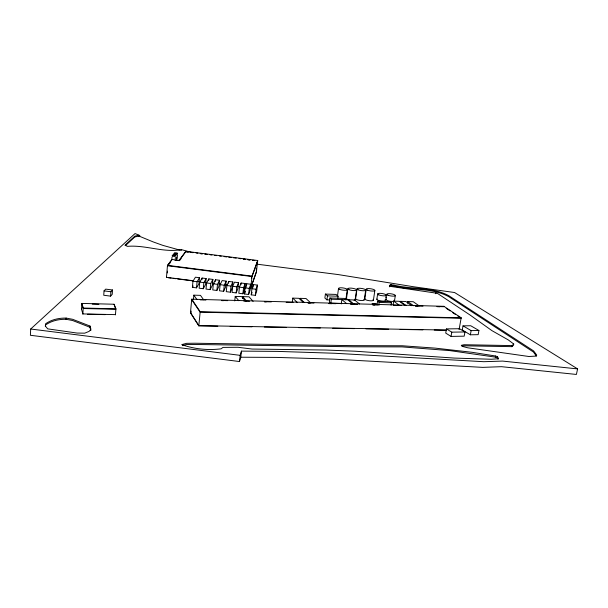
<?xml version="1.0" encoding="UTF-8"?>
<svg xmlns="http://www.w3.org/2000/svg" width="608" height="608" viewBox="0 0 608 608"><rect width="100%" height="100%" fill="white"/><g stroke="black" fill="none" stroke-linecap="round" stroke-linejoin="round"><path stroke-width="0.91" d="M180.318 250.23L162.8 245.358L153.049 241.862L139.665 236.337L139.734 235.486L135.044 233.556L30.681 329.019L30.4 335.282L239.476 361.532L240.783 357.215L241.46 351.112L277.423 351.394L334.81 353.263L483.748 361.707L502.558 361.084L577.6 368.904L576.399 374.444L501.478 366.685L482.699 367.369L333.982 359.161L276.693 357.413L240.783 357.215M90.858 330.509L89.885 327.233L72.527 320.492L66.059 319.284L66.12 318.09C58.885 317.961 51.612 319.534 45.623 323.745L45.334 326.04L47.72 328.867L77.125 333.062L84.71 333.169L89.102 331.383L90.942 329.285L89.961 326.025L72.595 319.291L66.12 318.09M81.502 309.442L81.867 303.415L114.046 304.236L115.892 308.818L115.467 314.853M82.855 314.154L83.228 308.043L81.867 303.415M89.885 327.233L89.961 326.025M104.044 290.875L103.748 295.26L110.588 296.126L112.222 294.34L112.518 289.986L105.724 289.127L104.044 290.875L110.892 291.741L112.518 289.986M110.588 296.126L110.892 291.741M114.046 304.236L115.854 309.282L83.197 308.514L81.837 303.878M125.704 245.389L134.718 237.006L138.358 236.17L138.426 235.319L139.734 235.486M166.448 277.522L167.489 265.339L172.056 259.472L179.086 260.368L185.805 251.302L257.701 260.513L256.432 271.844L250.686 288.253L252.031 276.138L257.701 260.513M167.322 272.946L167.474 271.138M171.897 258.62L172.018 257.199M172.056 259.472L167.458 265.742L251.986 276.534L257.663 260.885M175.256 258.902L175.378 257.48M176.419 259.859L176.67 257.047M177.118 258.932L177.49 254.729M181.29 250.496L181.366 249.614L191.824 252.518M192.394 287.348L192.964 281.23L195.434 277.195L199.492 277.712L198.915 283.731L196.513 287.873L192.394 287.348L193.215 285.973M459.093 329.612L461.176 317.817L443.916 306.318L191.733 299.189L190.456 312.808L198.816 325.858L217.801 326.2M191.011 312.968L191.186 311.083M193.42 299.759L193.853 295.161L200.48 295.366L203.604 299.736M196.513 287.873L197.091 281.755L199.492 277.712M199.736 282.089L199.15 288.207L203.27 288.732L205.55 284.574L206.142 278.555L202.092 278.038L199.736 282.089L203.862 282.614L206.142 278.555M201.924 279.756L202.092 278.038M198.816 325.858L200.184 311.714L191.733 299.189M203.27 288.732L203.862 282.614M206.606 282.963L206.013 289.081L210.125 289.606L212.291 285.433L212.891 279.414L208.84 278.897L206.606 282.963L210.733 283.488L212.891 279.414M208.673 280.622L208.84 278.897M210.125 289.606L210.733 283.488M213.378 283.83L212.762 289.94L216.881 290.464L218.926 286.277L219.534 280.265L215.49 279.748L213.378 283.83L217.497 284.354L219.534 280.265M215.316 281.466L215.49 279.748M216.881 290.464L217.497 284.354M220.134 284.688L219.511 290.799L223.63 291.323L225.553 287.12L226.176 281.109L222.133 280.592L220.134 284.688L224.261 285.213L226.176 281.109M223.63 291.323L224.261 285.213M226.898 285.547L226.26 291.658L230.371 292.182L232.18 287.964L232.818 281.96L228.775 281.443L226.898 285.547L231.017 286.072L232.818 281.96M228.593 283.161L228.775 281.443M230.371 292.182L231.017 286.072M232.704 286.292L232.058 292.395L236.17 292.919L237.88 288.686L238.526 282.682L234.475 282.165L232.704 286.292L236.824 286.816L238.526 282.682M234.749 300.922L235.235 296.4L241.65 296.59L245.328 300.914M236.17 292.919L236.824 286.816M239.461 287.151L238.807 293.254L242.911 293.778L244.5 289.53L245.161 283.533L241.118 283.016L239.461 287.151L243.58 287.675L245.161 283.533M240.928 284.726L241.118 283.016M242.911 293.778L243.58 287.675M242.516 298.429L242.714 296.628L249.082 296.818L253.095 301.386M244.492 293.976L245.161 287.873L246.719 283.731L250.754 284.24L250.093 290.244L248.604 294.5L244.492 293.976L245.434 291.43M246.43 286.3L246.719 283.731M239.476 361.532L240.16 355.346L241.46 351.112M248.604 294.5L249.28 288.397L250.754 284.24M251.416 278.183L251.613 276.382M251.233 294.834L251.917 288.739L253.346 284.574L257.389 285.091L256.713 291.088L255.345 295.359L251.233 294.834L252.1 292.273M253.065 287.143L253.346 284.574M256.219 270.058L256.424 268.227M256.834 264.579L257.04 262.747M255.345 295.359L256.029 289.256L257.389 285.091M292.235 302.533L292.79 298.125L298.908 298.308L302.936 302.161M45.372 326.511L45.562 324.976C51.543 320.75 58.816 319.162 66.059 319.284M337.782 298.589L338.109 296.21L335.988 294.424L325.402 294.082L324.877 298.042L326.937 299.85L329.589 299.934M326.937 299.85L327.469 295.876L325.402 294.082M345.846 299.66L344.386 298.437L329.916 297.996L329.369 302.001L330.782 303.24L341.658 303.552M330.782 303.24L331.33 299.227L329.916 297.996M337.501 295.853L338.519 288.466M341.255 303.909L341.863 299.592L346.689 303.658M345.906 299.425L347.297 289.583M346.476 298.596L347.86 288.785M355.194 299.706L356.6 289.902M357.018 288.944L355.612 298.703A4.378 1.132 8.2 0 0 360.909 300.512A4.378 1.132 8.2 0 0 363.903 299.326M364.283 299.812L365.712 290.054M364.785 298.984L366.206 289.264M373.418 300.086L374.87 290.373M376.838 299.349L377.636 294.036M376.983 305.163L377.576 301.211L389.804 301.576L391.446 302.792L391.073 305.155M378.807 304.813L379.172 302.434L377.576 301.211M385.837 297.791L386.24 295.138M385.966 299.63L386.369 296.985M389.53 285.912L389.386 286.816L390.374 284.795L393.589 284.992C411.555 289.704 432.136 286.642 448.856 295.731L533.649 350.953L536.712 355.087L535.777 356.121L528.831 356.493L467.826 347.806L462.84 346.522L461.274 345.344L464.041 344.728L512.103 345.595L513.73 344.029L508.349 339.956L491.925 330.638L470.22 315.126L437.312 293.299L391.218 286.52L389.53 285.912L390.374 284.795M390.237 285.699L391.4 285.638L391.544 284.734M393.171 304.517L393.695 301.135L399.312 301.31L405.103 305.512M394.524 300.717L395.344 295.435M407.428 303.232L407.694 301.553L413.25 301.72L419.201 305.915M435.754 293.717L435.906 292.805M443.916 306.318L443.848 306.721L437.213 306.538M446.454 328.905L445.725 333.116L451.045 336.414L464.185 336.171L464.945 331.953L459.519 328.723L446.454 328.905L451.79 332.166L464.945 331.953M451.045 336.414L451.79 332.166M463.007 325.842L462.278 329.977L470.372 334.795L478.169 334.658L478.929 330.494L470.729 325.751L463.007 325.842L471.132 330.615L478.929 330.494M470.372 334.795L471.132 330.615M498.028 359.191L497.329 357.884L495.391 357.132L495.604 356.022L472.158 352.306L435.168 348.118L402.253 345.77L353.294 345.648L194.765 343.231L186.572 343.338L181.724 344.614C194.127 349.068 207.928 350.512 221.061 348.825L222.999 347.396L238.017 347.282L252.069 349.053L325.706 350.026L355.232 351.219L454.092 358.066L491.264 359.26L498.59 358.72L497.542 356.774L495.604 356.022M497.329 357.884L497.542 356.774M461.996 346.226L463.843 345.808L511.89 346.651L512.103 345.595M513.73 344.029L513.524 345.086L511.89 346.651M250.701 288.055L256.447 271.654M179.945 260.148L181.062 258.628M179.056 260.764L185.774 251.682M169.047 264.275L170.149 262.854M181.366 249.614C163.605 252.951 145.502 244.773 127.46 246.354L124.967 245.244L134.778 236.155L138.426 235.319M182.423 345.633L186.458 344.561L194.644 344.455L353.126 346.796L402.078 346.894L449.859 350.618L495.391 357.132M446.629 330.06L198.839 325.63L190.479 312.588M230.143 326.42L251.978 326.808M264.32 327.028L286.155 327.416M298.498 327.628L320.332 328.024M332.675 328.236L354.51 328.624M365.902 328.829L388.687 329.232M400.079 329.437L422.864 329.84M434.256 330.045L446.591 330.266M115.482 314.625L82.87 313.918L81.518 309.206M87.514 314.252L105.214 314.632M83.228 308.043L115.892 308.818M200.184 311.714L461.176 317.817M92.249 304.137L98.876 304.304M200.222 299.881L205.914 300.04M222.026 300.489L227.719 300.648M243.831 301.104L249.516 301.264M264.685 301.69L271.32 301.88M286.49 302.305L293.124 302.488M308.294 302.913L313.979 303.073M329.148 303.498L335.783 303.688M350.953 304.114L357.588 304.304M372.75 304.73L379.384 304.912M393.604 305.315L401.189 305.528M415.408 305.923L422.993 306.136M221.662 300.618L223.554 300.671M264.351 301.811L266.251 301.864M286.17 302.427L288.07 302.48M307.998 303.035L309.89 303.088M328.867 303.62L331.71 303.704M350.687 304.236L353.537 304.312M372.506 304.844L375.356 304.927M393.384 305.429L396.226 305.512M415.203 306.044L418.046 306.12M437.023 306.652L439.865 306.736M331.33 299.227L347.73 299.767L353.332 304.403M379.172 302.434L391.446 302.792M327.469 295.876L338.109 296.21M30.681 329.019L240.16 355.346M391.4 285.638L393.452 285.897C411.411 290.616 431.999 287.531 448.696 296.643L533.429 352.017L536.492 356.166M174.99 260.338L177.293 260.536M167.489 265.339L252.031 276.138M166.463 277.324L193.61 280.782M198.292 281.382L200.161 281.618M204.843 282.211L206.712 282.454M212.329 283.168L214.198 283.404M218.88 284.004L220.75 284.24M225.431 284.833L227.308 285.076M237.599 286.383L239.476 286.626M244.15 287.219L246.027 287.462M168.317 277.765L171.129 278.122M172.999 278.358L175.811 278.715M177.68 278.958L193.587 280.98M212.306 283.366L214.183 283.602M225.408 285.038L227.286 285.274M192.964 281.23L197.091 281.755M245.161 287.873L249.28 288.397M251.917 288.739L256.029 289.256M138.358 236.17L139.665 236.337M186.702 251.796L188.571 252.039M191.376 252.396L193.238 252.639M196.042 252.996L197.912 253.232M200.708 253.589L202.578 253.832M205.375 254.19L207.244 254.425M210.049 254.79L211.911 255.026M214.715 255.383L216.585 255.626M219.382 255.983L221.251 256.219M224.048 256.584L226.852 256.941M228.722 257.176L231.519 257.541M233.388 257.777L236.185 258.134M238.99 258.491L240.859 258.734M243.656 259.092L245.526 259.327M247.395 259.57L250.192 259.928M252.996 260.285L254.858 260.528M186.094 251.811L187.963 252.054M190.775 252.411L192.645 252.647M200.138 253.612L202.008 253.848M204.82 254.212L206.69 254.448M243.208 259.122L245.077 259.365M247.889 259.722L249.759 259.966M252.563 260.323L254.44 260.566M257.237 264.206L338.063 274.55L413.698 286.778L454.579 292.524L577.6 368.904M446.204 308.294L450.125 310.908M452.474 312.482L455.612 314.572M457.968 316.145L461.107 318.235L200.138 312.178L191.695 299.638M407.694 301.553L413.584 305.756M411.7 305.702L405.84 301.5L400.246 301.332L406.045 305.543M393.695 301.135L399.418 305.353M377.302 304.676L375.911 303.597L372.043 303.483L374.118 305.11M359.526 304.015L354.548 299.964L348.711 299.79L354.32 304.433M310.802 303.004L306.006 298.52L299.919 298.338L303.962 302.191M292.79 298.125L297.403 302.632M242.714 296.628L246.407 300.945M235.235 296.4L238.838 300.732M193.853 295.161L196.886 299.546M373.023 299.607A4.362 1.125 8.4 0 1 369.307 300.702A4.362 1.125 8.4 0 1 365.02 298.604M354.829 299.22A4.4 1.148 8.1 0 1 354.016 300.367M349.326 300.04A4.4 1.148 8.1 0 1 346.758 298.209M345.557 298.938A4.416 1.155 7.9 0 1 345.633 299.812M385.016 299.964A4.347 1.11 8.6 0 1 381.398 301.066A4.347 1.11 8.6 0 1 377.059 298.969M394.09 300.246A4.332 1.102 8.7 0 1 390.549 301.332A4.332 1.102 8.7 0 1 386.171 299.25M367.278 290.092A4.378 1.079 8.4 0 0 374.642 290.738A4.378 1.079 8.4 0 0 369.694 288.633A4.378 1.079 8.4 0 0 367.278 290.092M358.066 289.78A4.393 1.094 8.2 0 0 365.469 290.426A4.393 1.094 8.2 0 0 360.559 288.314A4.393 1.094 8.2 0 0 358.066 289.78M348.893 289.621A4.416 1.102 8.1 0 0 356.341 290.274A4.416 1.102 8.1 0 0 351.462 288.154A4.416 1.102 8.1 0 0 348.893 289.621M339.522 289.302A4.431 1.11 7.9 0 0 347.016 289.955A4.431 1.11 7.9 0 0 342.182 287.835A4.431 1.11 7.9 0 0 339.522 289.302M378.738 294.88A4.355 1.087 8.6 0 0 386.034 295.511A4.355 1.087 8.6 0 0 381.049 293.39A4.355 1.087 8.6 0 0 378.738 294.88M387.896 295.176A4.34 1.079 8.7 0 0 395.154 295.807A4.34 1.079 8.7 0 0 390.131 293.694A4.34 1.079 8.7 0 0 387.896 295.176M174.899 253.392A1.664 0.38 5.3 0 0 177.589 253.399A1.664 0.38 5.3 0 0 175.378 252.784A1.664 0.38 5.3 0 0 174.899 253.392M174.192 254.296A1.672 0.388 5.3 0 0 176.898 254.304A1.672 0.388 5.3 0 0 174.671 253.68A1.672 0.388 5.3 0 0 174.192 254.296M173.47 255.208A1.68 0.388 5.3 0 0 176.191 255.208A1.68 0.388 5.3 0 0 173.956 254.585A1.68 0.388 5.3 0 0 173.47 255.208M172.748 256.128A1.687 0.395 5.3 0 0 175.476 256.128A1.687 0.395 5.3 0 0 173.234 255.497A1.687 0.395 5.3 0 0 172.748 256.128"/></g></svg>
